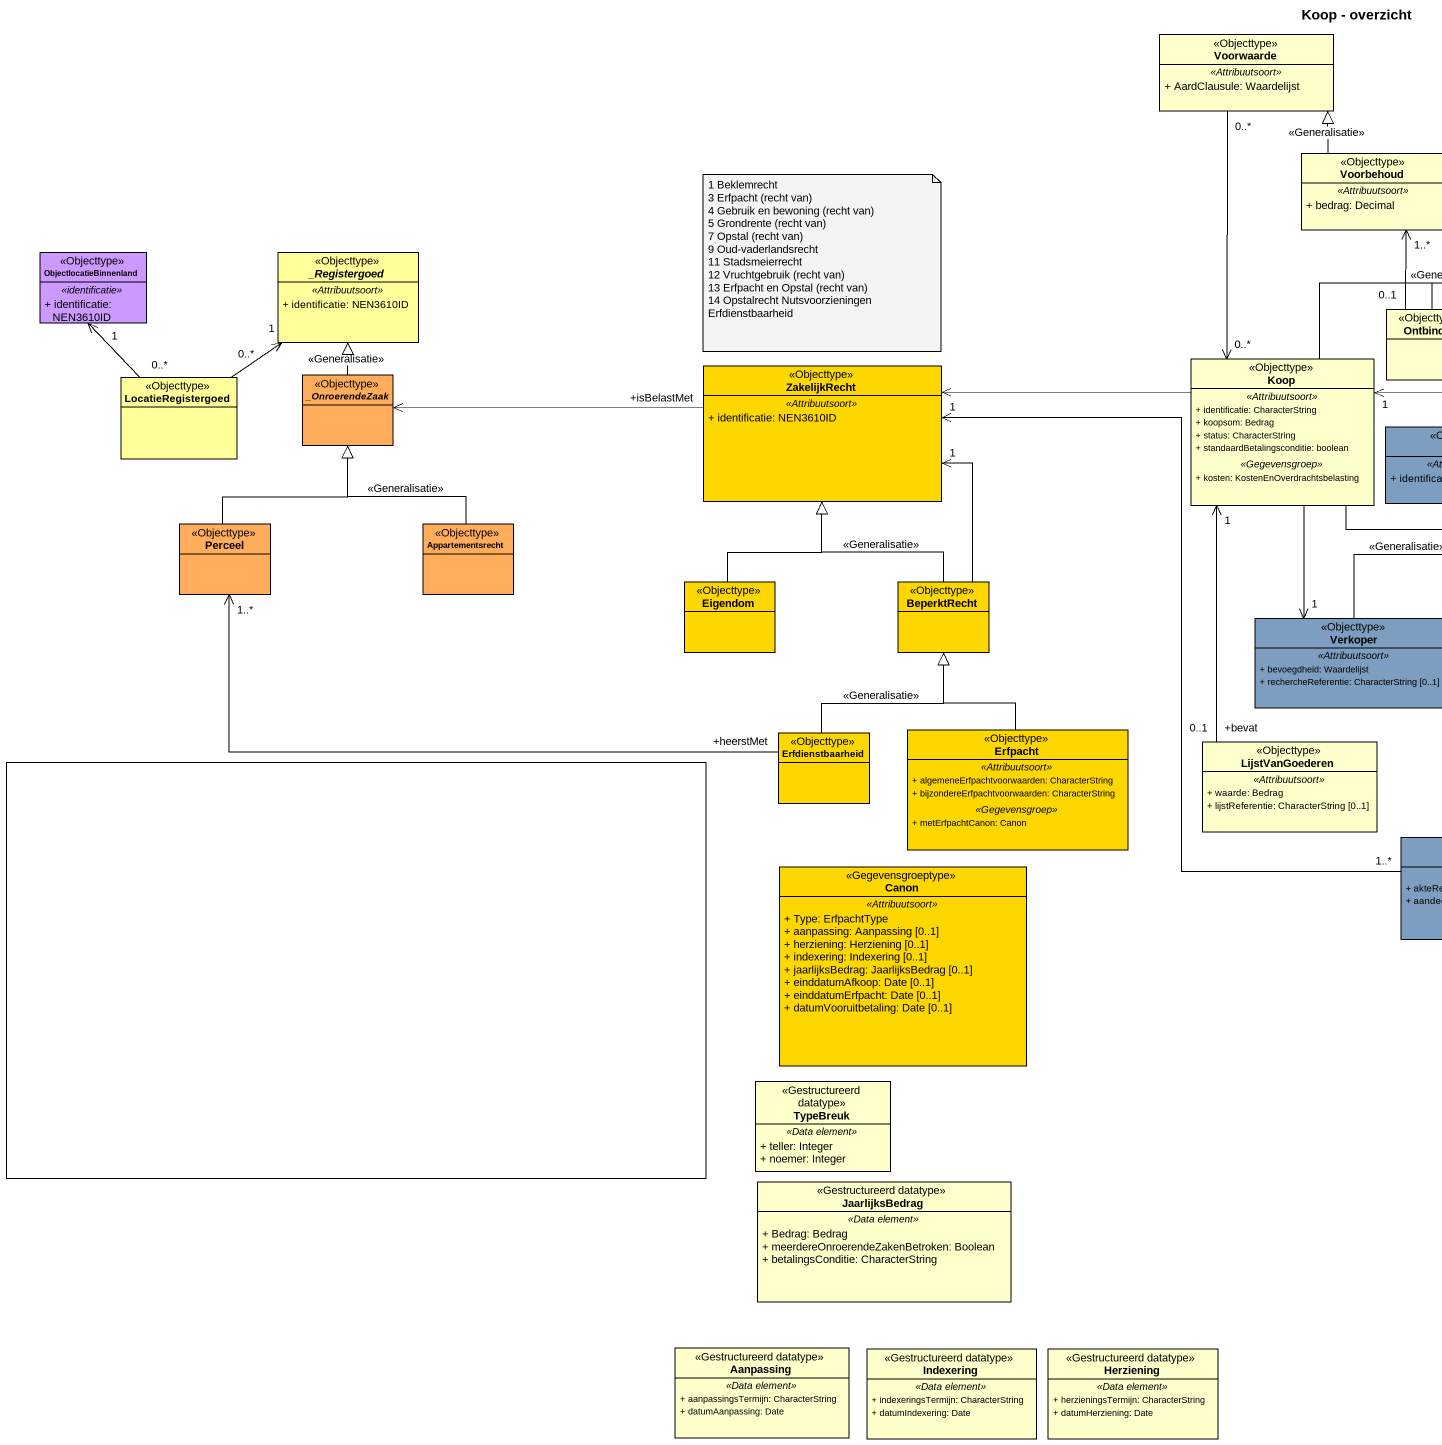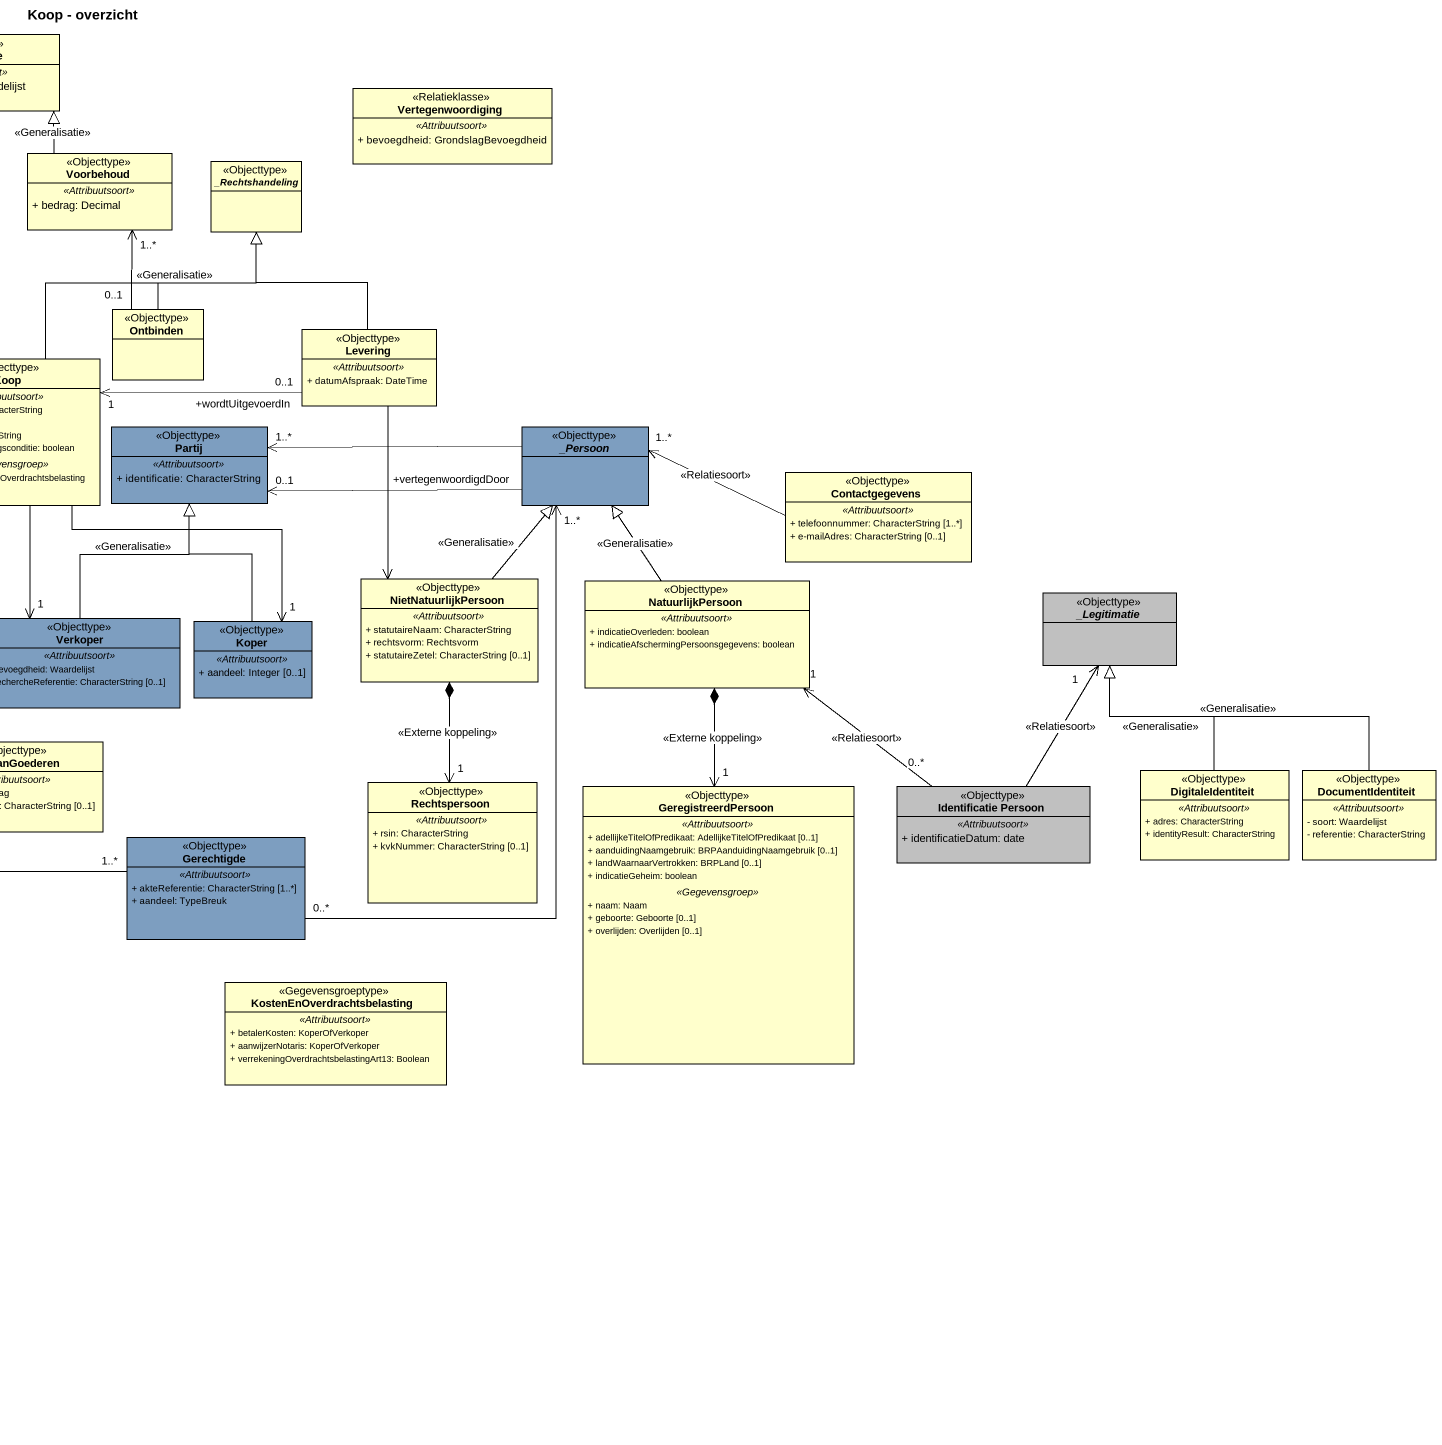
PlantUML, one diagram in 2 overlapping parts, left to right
@startuml
title Koop - overzicht
allowmixing
hide circle
hide empty members
skinparam classAttributeIconSize 0
class Voorwaarde <<Objecttype>> {
  .. <<Attribuutsoort>> ..
  + AardClausule: Waardelijst
}
class Vertegenwoordiging <<Relatieklasse>> {
  .. <<Attribuutsoort>> ..
  + bevoegdheid: GrondslagBevoegdheid
}
class Voorbehoud <<Objecttype>> {
  .. <<Attribuutsoort>> ..
  + bedrag: Decimal
}
abstract class "_Rechtshandeling" as Rechtshandeling <<Objecttype>>
class ObjectlocatieBinnenland <<Objecttype>> #CC99FF {
  .. <<identificatie>> ..
  + identificatie: NEN3610ID
}
abstract class "_Registergoed" as Registergoed <<Objecttype>> #FFFE99 {
  .. <<Attribuutsoort>> ..
  + identificatie: NEN3610ID
}
class Ontbinden <<Objecttype>>
class ZakelijkRecht <<Objecttype>> #FFD700 {
  .. <<Attribuutsoort>> ..
  + identificatie: NEN3610ID
}
class Koop <<Objecttype>> {
  .. <<Attribuutsoort>> ..
  + identificatie: CharacterString
  + koopsom: Bedrag
  + status: CharacterString
  + standaardBetalingsconditie: boolean
  .. <<Gegevensgroep>> ..
  + kosten: KostenEnOverdrachtsbelasting
}
class Levering <<Objecttype>> {
  .. <<Attribuutsoort>> ..
  + datumAfspraak: DateTime
}
class LocatieRegistergoed <<Objecttype>> #FFFE99
abstract class "_OnroerendeZaak" as OnroerendeZaak <<Objecttype>> #FFAD5B
class Partij <<Objecttype>> #7D9EC0 {
  .. <<Attribuutsoort>> ..
  + identificatie: CharacterString
}
abstract class "_Persoon" as Persoon <<Objecttype>> #7D9EC0
class Contactgegevens <<Objecttype>> {
  .. <<Attribuutsoort>> ..
  + telefoonnummer: CharacterString [1..*]
  + e-mailAdres: CharacterString [0..1]
}
class Perceel <<Objecttype>> #FFAD5B
class Appartementsrecht <<Objecttype>> #FFAD5B
class Eigendom <<Objecttype>> #FFD700
class BeperktRecht <<Objecttype>> #FFD700
class NietNatuurlijkPersoon <<Objecttype>> {
  .. <<Attribuutsoort>> ..
  + statutaireNaam: CharacterString
  + rechtsvorm: Rechtsvorm
  + statutaireZetel: CharacterString [0..1]
}
class NatuurlijkPersoon <<Objecttype>> {
  .. <<Attribuutsoort>> ..
  + indicatieOverleden: boolean
  + indicatieAfschermingPersoonsgegevens: boolean
}
abstract class "_Legitimatie" as Legitimatie <<Objecttype>> #C0C0C0
class Verkoper <<Objecttype>> #7D9EC0 {
  .. <<Attribuutsoort>> ..
  + bevoegdheid: Waardelijst
  + rechercheReferentie: CharacterString [0..1]
}
class Koper <<Objecttype>> #7D9EC0 {
  .. <<Attribuutsoort>> ..
  + aandeel: Integer [0..1]
}
class Erfdienstbaarheid <<Objecttype>> #FFD700
class Erfpacht <<Objecttype>> #FFD700 {
  .. <<Attribuutsoort>> ..
  + algemeneErfpachtvoorwaarden: CharacterString
  + bijzondereErfpachtvoorwaarden: CharacterString
  .. <<Gegevensgroep>> ..
  + metErfpachtCanon: Canon
}
rectangle " " as rectangle1
class LijstVanGoederen <<Objecttype>> {
  .. <<Attribuutsoort>> ..
  + waarde: Bedrag
  + lijstReferentie: CharacterString [0..1]
}
class DigitaleIdentiteit <<Objecttype>> {
  .. <<Attribuutsoort>> ..
  + adres: CharacterString
  + identityResult: CharacterString
}
class DocumentIdentiteit <<Objecttype>> {
  .. <<Attribuutsoort>> ..
  - soort: Waardelijst
  - referentie: CharacterString
}
class Rechtspersoon <<Objecttype>> {
  .. <<Attribuutsoort>> ..
  + rsin: CharacterString
  + kvkNummer: CharacterString [0..1]
}
class GeregistreerdPersoon <<Objecttype>> {
  .. <<Attribuutsoort>> ..
  + adellijkeTitelOfPredikaat: AdellijkeTitelOfPredikaat [0..1]
  + aanduidingNaamgebruik: BRPAanduidingNaamgebruik [0..1]
  + landWaarnaarVertrokken: BRPLand [0..1]
  + indicatieGeheim: boolean
  .. <<Gegevensgroep>> ..
  + naam: Naam
  + geboorte: Geboorte [0..1]
  + overlijden: Overlijden [0..1]
}
class "Identificatie Persoon" as Identificatie_Persoon <<Objecttype>> #C0C0C0 {
  .. <<Attribuutsoort>> ..
  + identificatieDatum: date
}
class Canon <<Gegevensgroeptype>> #FFD700 {
  .. <<Attribuutsoort>> ..
  + Type: ErfpachtType
  + aanpassing: Aanpassing [0..1]
  + herziening: Herziening [0..1]
  + indexering: Indexering [0..1]
  + jaarlijksBedrag: JaarlijksBedrag [0..1]
  + einddatumAfkoop: Date [0..1]
  + einddatumErfpacht: Date [0..1]
  + datumVooruitbetaling: Date [0..1]
}
class Gerechtigde <<Objecttype>> #7D9EC0 {
  .. <<Attribuutsoort>> ..
  + akteReferentie: CharacterString [1..*]
  + aandeel: TypeBreuk
}
class KostenEnOverdrachtsbelasting <<Gegevensgroeptype>> {
  .. <<Attribuutsoort>> ..
  + betalerKosten: KoperOfVerkoper
  + aanwijzerNotaris: KoperOfVerkoper
  + verrekeningOverdrachtsbelastingArt13: Boolean
}
class TypeBreuk <<Gestructureerd datatype>> {
  .. <<Data element>> ..
  + teller: Integer
  + noemer: Integer
}
class JaarlijksBedrag <<Gestructureerd datatype>> {
  .. <<Data element>> ..
  + Bedrag: Bedrag
  + meerdereOnroerendeZakenBetroken: Boolean
  + betalingsConditie: CharacterString
}
class Aanpassing <<Gestructureerd datatype>> {
  .. <<Data element>> ..
  + aanpassingsTermijn: CharacterString
  + datumAanpassing: Date
}
class Indexering <<Gestructureerd datatype>> {
  .. <<Data element>> ..
  + indexeringsTermijn: CharacterString
  + datumIndexering: Date
}
class Herziening <<Gestructureerd datatype>> {
  .. <<Data element>> ..
  + herzieningsTermijn: CharacterString
  + datumHerziening: Date
}
Voorwaarde "0..*" --> "0..*" Koop
Voorbehoud -up-|> Voorwaarde : <<Generalisatie>>
Ontbinden "0..1" -up-> "1..*" Voorbehoud
Ontbinden -up-|> Rechtshandeling
ZakelijkRecht "+isBelastMet" -left-> OnroerendeZaak
Koop -up-|> Rechtshandeling : <<Generalisatie>>
Koop -left-> ZakelijkRecht
Koop --> "1" Verkoper
Koop --> "1" Koper
Levering -up-|> Rechtshandeling
Levering "+wordtUitgevoerdIn\n0..1" -left-> "1" Koop
Levering --> NietNatuurlijkPersoon
LocatieRegistergoed "0..*" -up-> "1" ObjectlocatieBinnenland
LocatieRegistergoed "0..*" -up-> "1" Registergoed
OnroerendeZaak -up-|> Registergoed : <<Generalisatie>>
Persoon "+vertegenwoordigdDoor" -left-> "0..1" Partij
Persoon -left-> "1..*" Partij
Contactgegevens -left-> "1..*" Persoon : <<Relatiesoort>>
Perceel -up-|> OnroerendeZaak
Appartementsrecht -up-|> OnroerendeZaak : <<Generalisatie>>
Eigendom -up-|> ZakelijkRecht
BeperktRecht -up-|> ZakelijkRecht : <<Generalisatie>>
BeperktRecht -up-> "1" ZakelijkRecht
NietNatuurlijkPersoon -up-|> Persoon : <<Generalisatie>>
NietNatuurlijkPersoon *--> "1" Rechtspersoon : <<Externe koppeling>>
NatuurlijkPersoon -up-|> Persoon : <<Generalisatie>>
NatuurlijkPersoon *--> "1" GeregistreerdPersoon : <<Externe koppeling>>
Verkoper -up-|> Partij : <<Generalisatie>>
Koper -up-|> Partij
Erfdienstbaarheid "+heerstMet" -left-> "1..*" Perceel
Erfdienstbaarheid -up-|> BeperktRecht : <<Generalisatie>>
Erfpacht -up-|> BeperktRecht
LijstVanGoederen "+bevat\n0..1" -up-> "1" Koop
DigitaleIdentiteit -up-|> Legitimatie : <<Generalisatie>>
DocumentIdentiteit -up-|> Legitimatie : <<Generalisatie>>
Identificatie_Persoon "0..*" -up-> "1" NatuurlijkPersoon : <<Relatiesoort>>
Identificatie_Persoon -up-> "1" Legitimatie : <<Relatiesoort>>
Gerechtigde "1..*" -up-> "1" ZakelijkRecht
Gerechtigde "0..*" -up-> "1..*" Persoon
note as N1
  1 Beklemrecht
  3 Erfpacht (recht van)
  4 Gebruik en bewoning (recht van)
  5 Grondrente (recht van)
  7 Opstal (recht van)
  9 Oud-vaderlandsrecht
  11 Stadsmeierrecht
  12 Vruchtgebruik (recht van)
  13 Erfpacht en Opstal (recht van)
  14 Opstalrecht Nutsvoorzieningen
  Erfdienstbaarheid
end note
@enduml
